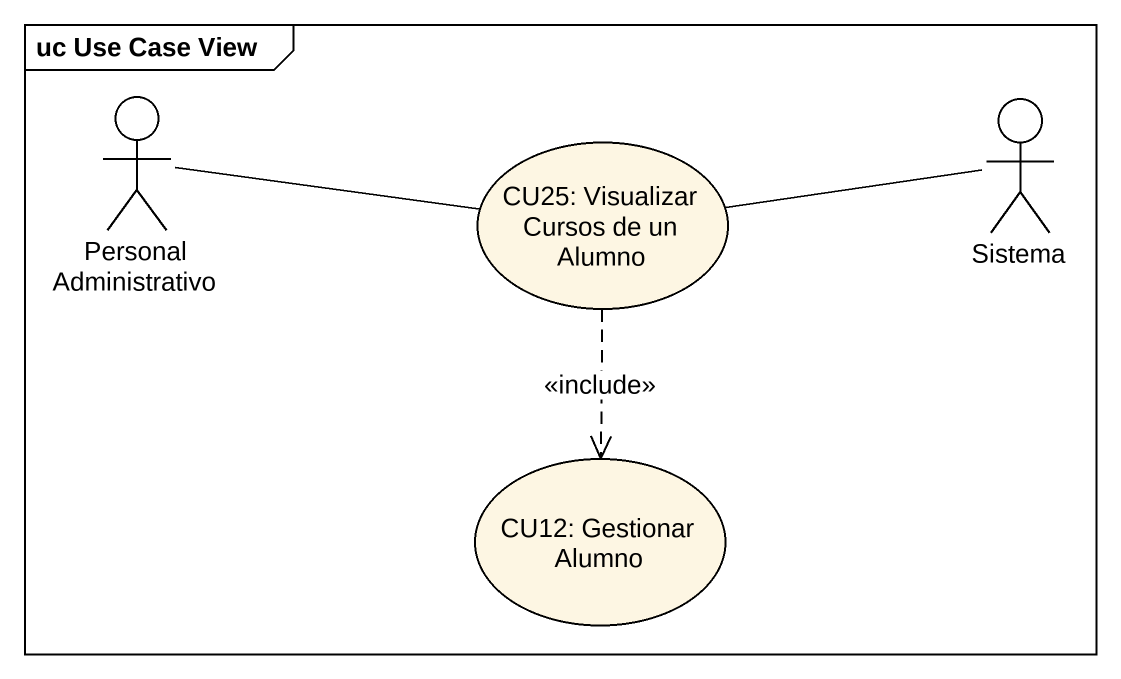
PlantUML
@startuml
mainframe uc Use Case View
actor "Personal Administrativo" as Personal_Administrativo
actor Sistema
usecase "CU25: Visualizar Cursos de un Alumno" as CU25_Visualizar_Cursos_de
usecase "CU12: Gestionar Alumno" as CU12_Gestionar_Alumno
Personal_Administrativo -right- CU25_Visualizar_Cursos_de
Sistema -left- CU25_Visualizar_Cursos_de
CU25_Visualizar_Cursos_de ..> CU12_Gestionar_Alumno : <<include>>
@enduml
